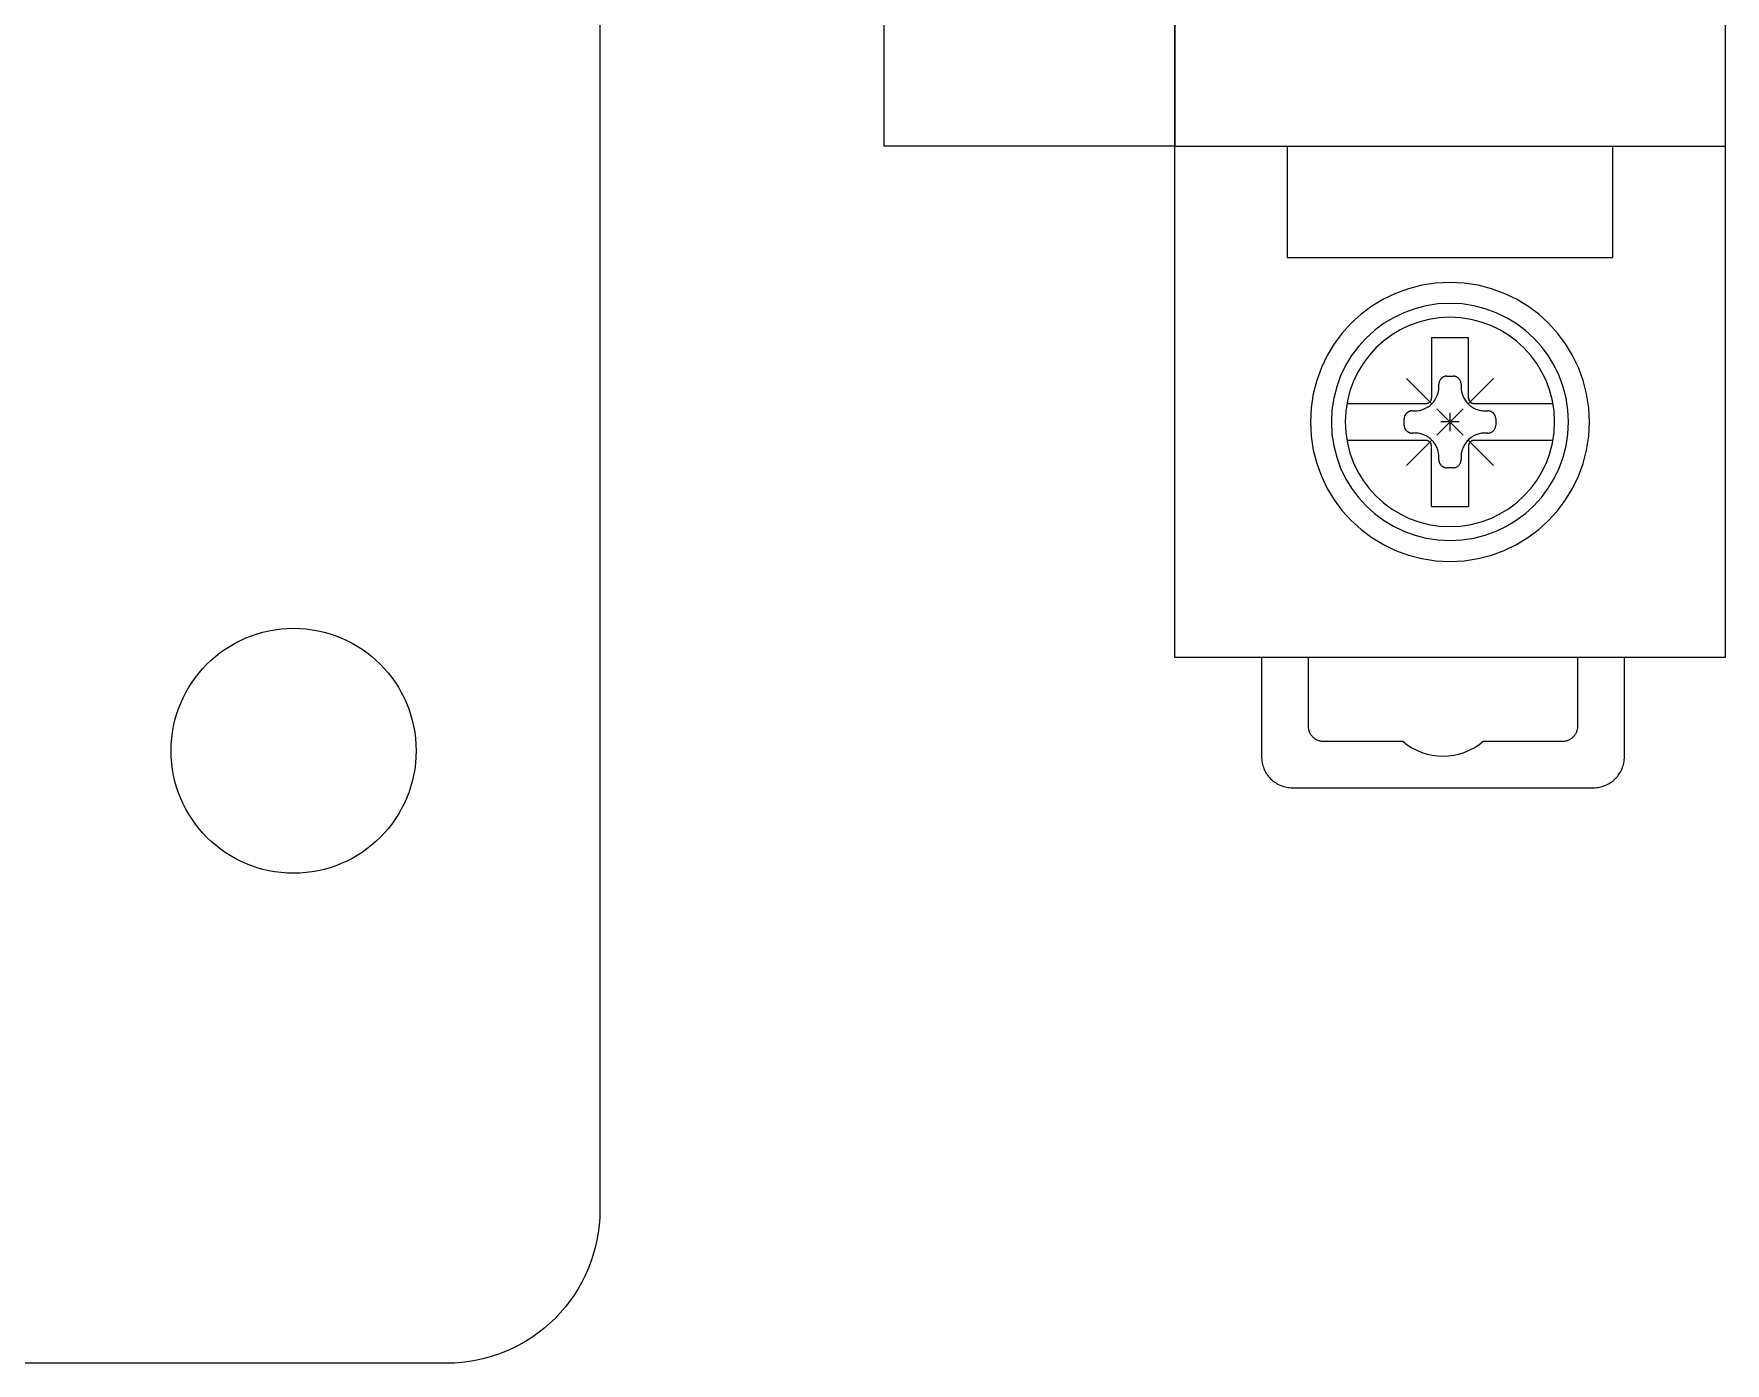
# Model space of a CAD drawing. Header units: millimetres. Extents: x 123558 to 149079, y -1073 to 14418.
# Drawn here: x 131450.1 to 131505.3, y 879.8 to 923.2 of the extents above; entities that cross this region are included whole.
import ezdxf

# ---------------------------------------------------------------- set-up
doc = ezdxf.new("R2010")
doc.units = ezdxf.units.MM
doc.header["$LTSCALE"] = 3
doc.layers.add('1', color=3, linetype='Continuous')
doc.layers.add('@.VISIBLE', color=7, linetype='Continuous')

# ---------------------------------------------------------------- blocks, each defined once
blk = doc.blocks.new('*U50')
for p, q in [((-26.958, 0), (-26.958, 79.4816)), ((-8.986, 79.4816), (-8.986, 0)), ((-26.958, 16.7063), (-8.986, 16.7063)), ((-23.2876, 16.7063), (-23.2876, 13.0613)), ((-12.6563, 13.0613), (-12.6563, 16.7063)), ((-23.2876, 13.0613), (-12.6563, 13.0613)), ((-18.8904, 12.1589), (-19.3271, 12.0467)), ((-18.438, 12.2279), (-18.8904, 12.1589)), ((-17.972, 12.2513), (-18.438, 12.2279)), ((-17.5063, 12.2279), (-17.972, 12.2513)), ((-17.972, 12.2513), (-17.972, 12.2513)), ((-17.0538, 12.1589), (-17.5063, 12.2279)), ((-16.6173, 12.0467), (-17.0538, 12.1589)), ((-20.144, 11.7016), (-20.5196, 11.4734)), ((-19.7456, 11.8934), (-20.144, 11.7016)), ((-19.3271, 12.0467), (-19.7456, 11.8934)), ((-16.1986, 11.8934), (-16.6173, 12.0467)), ((-15.8004, 11.7016), (-16.1986, 11.8934)), ((-15.4247, 11.4734), (-15.8004, 11.7016)), ((-20.8704, 11.2111), (-21.1938, 10.9169)), ((-20.5196, 11.4734), (-20.8704, 11.2111)), ((-19.8183, 11.1006), (-20.1375, 10.9065)), ((-19.4796, 11.2636), (-19.8183, 11.1006)), ((-19.1238, 11.3939), (-19.4796, 11.2636)), ((-18.7526, 11.4893), (-19.1238, 11.3939)), ((-18.3681, 11.5479), (-18.7526, 11.4893)), ((-18.3216, 11.0947), (-18.6609, 11.0428)), ((-17.972, 11.5678), (-18.3681, 11.5479)), ((-17.972, 11.1122), (-18.3216, 11.0947)), ((-17.5762, 11.5479), (-17.972, 11.5678)), ((-17.972, 11.5678), (-17.972, 11.5678)), ((-17.6227, 11.0947), (-17.972, 11.1122)), ((-17.972, 11.1122), (-17.972, 11.1122)), ((-17.2834, 11.0428), (-17.6227, 11.0947)), ((-17.1916, 11.4893), (-17.5762, 11.5479)), ((-16.8205, 11.3939), (-17.1916, 11.4893)), ((-16.4646, 11.2636), (-16.8205, 11.3939)), ((-16.1262, 11.1006), (-16.4646, 11.2636)), ((-15.8069, 10.9065), (-16.1262, 11.1006)), ((-15.074, 11.2111), (-15.4247, 11.4734)), ((-14.7503, 10.9169), (-15.074, 11.2111)), ((-21.488, 10.5934), (-21.7503, 10.2426)), ((-21.1938, 10.9169), (-21.488, 10.5934)), ((-20.4357, 10.6836), (-20.7106, 10.4336)), ((-20.1375, 10.9065), (-20.4357, 10.6836)), ((-19.8828, 10.5287), (-20.1459, 10.3321)), ((-19.6011, 10.6999), (-19.8828, 10.5287)), ((-19.3023, 10.8437), (-19.6011, 10.6999)), ((-18.9884, 10.9587), (-19.3023, 10.8437)), ((-18.6609, 11.0428), (-18.9884, 10.9587)), ((-16.956, 10.9587), (-17.2834, 11.0428)), ((-16.642, 10.8437), (-16.956, 10.9587)), ((-16.3434, 10.6999), (-16.642, 10.8437)), ((-16.0615, 10.5287), (-16.3434, 10.6999)), ((-15.7984, 10.3321), (-16.0615, 10.5287)), ((-15.5087, 10.6836), (-15.8069, 10.9065)), ((-15.2336, 10.4336), (-15.5087, 10.6836)), ((-14.4564, 10.5934), (-14.7503, 10.9169)), ((-14.194, 10.2426), (-14.4564, 10.5934)), ((-21.7503, 10.2426), (-21.9785, 9.867)), ((-20.9606, 10.1587), (-21.1835, 9.8605)), ((-20.7106, 10.4336), (-20.9606, 10.1587)), ((-20.3884, 10.1114), (-20.6091, 9.8689)), ((-20.1459, 10.3321), (-20.3884, 10.1114)), ((-18.5753, 10.4528), (-18.5753, 8.4809)), ((-18.5753, 10.4528), (-17.3687, 10.4528)), ((-17.3687, 8.4809), (-17.3687, 10.4528)), ((-15.5557, 10.1114), (-15.7984, 10.3321)), ((-15.3352, 9.8689), (-15.5557, 10.1114)), ((-14.9837, 10.1587), (-15.2336, 10.4336)), ((-14.7607, 9.8605), (-14.9837, 10.1587)), ((-13.9658, 9.867), (-14.194, 10.2426)), ((-22.1703, 9.4686), (-22.3236, 9.0501)), ((-21.9785, 9.867), (-22.1703, 9.4686)), ((-21.3776, 9.5413), (-21.5406, 9.2026)), ((-21.1835, 9.8605), (-21.3776, 9.5413)), ((-20.8057, 9.6058), (-20.9769, 9.3241)), ((-20.6091, 9.8689), (-20.8057, 9.6058)), ((-15.1385, 9.6058), (-15.3352, 9.8689)), ((-14.9674, 9.3241), (-15.1385, 9.6058)), ((-14.5668, 9.5413), (-14.7607, 9.8605)), ((-14.4036, 9.2026), (-14.5668, 9.5413)), ((-13.7738, 9.4686), (-13.9658, 9.867)), ((-13.6207, 9.0501), (-13.7738, 9.4686)), ((-22.3236, 9.0501), (-22.4358, 8.6134)), ((-21.6709, 8.8468), (-21.7663, 8.4756)), ((-21.5406, 9.2026), (-21.6709, 8.8468)), ((-21.1207, 9.0253), (-21.2357, 8.7114)), ((-20.9769, 9.3241), (-21.1207, 9.0253)), ((-19.3943, 9.1177), (-18.5754, 8.2986)), ((-18.3382, 8.7642), (-18.334, 8.8445)), ((-18.3337, 8.9423), (-18.334, 8.9292)), ((-18.334, 8.8445), (-18.334, 8.9292)), ((-18.3328, 8.9552), (-18.3337, 8.9423)), ((-18.3313, 8.9681), (-18.3328, 8.9552)), ((-18.329, 8.9807), (-18.3313, 8.9681)), ((-18.3263, 8.9933), (-18.329, 8.9807)), ((-18.3228, 9.0056), (-18.3263, 8.9933)), ((-18.3189, 9.0178), (-18.3228, 9.0056)), ((-18.3141, 9.0297), (-18.3189, 9.0178)), ((-18.309, 9.0415), (-18.3141, 9.0297)), ((-18.3033, 9.053), (-18.309, 9.0415)), ((-18.297, 9.0642), (-18.3033, 9.053)), ((-18.29, 9.0749), (-18.297, 9.0642)), ((-18.2827, 9.0855), (-18.29, 9.0749)), ((-18.2746, 9.0956), (-18.2827, 9.0855)), ((-18.2662, 9.1054), (-18.2746, 9.0956)), ((-18.2571, 9.1147), (-18.2662, 9.1054)), ((-18.2478, 9.1239), (-18.2571, 9.1147)), ((-18.2571, 9.1147), (-18.2571, 9.1147)), ((-18.2379, 9.1323), (-18.2478, 9.1239)), ((-18.2278, 9.1404), (-18.2379, 9.1323)), ((-18.2172, 9.1476), (-18.2278, 9.1404)), ((-18.2065, 9.1546), (-18.2172, 9.1476)), ((-18.1953, 9.1609), (-18.2065, 9.1546)), ((-18.1838, 9.1666), (-18.1953, 9.1609)), ((-18.172, 9.1717), (-18.1838, 9.1666)), ((-18.1601, 9.1765), (-18.172, 9.1717)), ((-18.1479, 9.1804), (-18.1601, 9.1765)), ((-18.1356, 9.1839), (-18.1479, 9.1804)), ((-18.123, 9.1866), (-18.1356, 9.1839)), ((-18.1104, 9.1889), (-18.123, 9.1866)), ((-18.0975, 9.1904), (-18.1104, 9.1889)), ((-18.0846, 9.1913), (-18.0975, 9.1904)), ((-18.0715, 9.1916), (-18.0846, 9.1913)), ((-18.0715, 9.1916), (-18.0715, 9.1916)), ((-18.0715, 9.1916), (-17.8724, 9.1916)), ((-17.8595, 9.1913), (-17.8724, 9.1916)), ((-17.8465, 9.1904), (-17.8595, 9.1913)), ((-17.8338, 9.1889), (-17.8465, 9.1904)), ((-17.821, 9.1866), (-17.8338, 9.1889)), ((-17.8086, 9.1839), (-17.821, 9.1866)), ((-17.7962, 9.1804), (-17.8086, 9.1839)), ((-17.7841, 9.1765), (-17.7962, 9.1804)), ((-17.772, 9.1717), (-17.7841, 9.1765)), ((-17.7604, 9.1666), (-17.772, 9.1717)), ((-17.7489, 9.1609), (-17.7604, 9.1666)), ((-17.7378, 9.1546), (-17.7489, 9.1609)), ((-17.7268, 9.1476), (-17.7378, 9.1546)), ((-17.7164, 9.1404), (-17.7268, 9.1476)), ((-17.7061, 9.1323), (-17.7164, 9.1404)), ((-17.6963, 9.1239), (-17.7061, 9.1323)), ((-17.6868, 9.1147), (-17.6963, 9.1239)), ((-17.6779, 9.1054), (-17.6868, 9.1147)), ((-17.6868, 9.1147), (-17.6868, 9.1147)), ((-17.6695, 9.0956), (-17.6779, 9.1054)), ((-17.6616, 9.0855), (-17.6695, 9.0956)), ((-17.6541, 9.0749), (-17.6616, 9.0855)), ((-17.6473, 9.0642), (-17.6541, 9.0749)), ((-17.641, 9.053), (-17.6473, 9.0642)), ((-17.6353, 9.0415), (-17.641, 9.053)), ((-17.63, 9.0297), (-17.6353, 9.0415)), ((-17.6255, 9.0178), (-17.63, 9.0297)), ((-17.6214, 9.0056), (-17.6255, 9.0178)), ((-17.6181, 8.9933), (-17.6214, 9.0056)), ((-17.6151, 8.9807), (-17.6181, 8.9933)), ((-17.613, 8.9681), (-17.6151, 8.9807)), ((-17.6113, 8.9552), (-17.613, 8.9681)), ((-17.6104, 8.9423), (-17.6113, 8.9552)), ((-17.6099, 8.9292), (-17.6104, 8.9423)), ((-17.6099, 8.9292), (-17.6099, 8.8445)), ((-17.6099, 8.9292), (-17.6099, 8.9292)), ((-17.6099, 8.8445), (-17.6099, 8.8445)), ((-17.6099, 8.8445), (-17.609, 8.8056)), ((-17.3685, 8.2986), (-16.5497, 9.1177)), ((-14.8234, 9.0253), (-14.9674, 9.3241)), ((-14.7087, 8.7114), (-14.8234, 9.0253)), ((-14.2734, 8.8468), (-14.4036, 9.2026)), ((-14.1779, 8.4756), (-14.2734, 8.8468)), ((-13.5083, 8.6134), (-13.6207, 9.0501)), ((-22.4358, 8.6134), (-22.5049, 8.161)), ((-21.7663, 8.4756), (-21.8249, 8.0911)), ((-21.3198, 8.3839), (-21.3717, 8.0446)), ((-21.3355, 8.2986), (-18.7576, 8.2986)), ((-21.2357, 8.7114), (-21.3198, 8.3839)), ((-18.7576, 8.2986), (-18.7391, 8.2997)), ((-18.7576, 8.2986), (-18.7576, 8.2986)), ((-18.7391, 8.2997), (-18.7211, 8.3024)), ((-18.7211, 8.3024), (-18.7037, 8.3069)), ((-18.7037, 8.3069), (-18.6868, 8.313)), ((-18.6868, 8.313), (-18.671, 8.3208)), ((-18.671, 8.3208), (-18.6559, 8.3299)), ((-18.6559, 8.3299), (-18.6419, 8.3404)), ((-18.6419, 8.3404), (-18.6288, 8.352)), ((-18.6288, 8.352), (-18.6172, 8.3651)), ((-18.6207, 8.2372), (-18.5646, 8.2879)), ((-18.6172, 8.3651), (-18.6067, 8.3791)), ((-18.6067, 8.3791), (-18.5976, 8.3942)), ((-18.5976, 8.3942), (-18.5898, 8.41)), ((-18.5898, 8.41), (-18.5837, 8.4269)), ((-18.5837, 8.4269), (-18.5791, 8.4443)), ((-18.5791, 8.4443), (-18.5764, 8.4624)), ((-18.5764, 8.4624), (-18.5753, 8.4809)), ((-18.5646, 8.2879), (-18.5139, 8.3439)), ((-18.5139, 8.3439), (-18.4686, 8.4044)), ((-18.4686, 8.4044), (-18.4292, 8.4694)), ((-18.4292, 8.4694), (-18.396, 8.5381)), ((-18.396, 8.5381), (-18.3696, 8.6106)), ((-18.3696, 8.6106), (-18.3501, 8.686)), ((-18.3501, 8.686), (-18.3382, 8.7642)), ((-17.609, 8.8056), (-17.6062, 8.7668)), ((-17.6062, 8.7668), (-17.6014, 8.7284)), ((-17.6014, 8.7284), (-17.5948, 8.6903)), ((-17.5948, 8.6903), (-17.5864, 8.6528)), ((-17.5864, 8.6528), (-17.5761, 8.6157)), ((-17.5761, 8.6157), (-17.5641, 8.5793)), ((-17.5641, 8.5793), (-17.5501, 8.5433)), ((-17.5501, 8.5433), (-17.5347, 8.5083)), ((-17.5347, 8.5083), (-17.5174, 8.4739)), ((-17.5174, 8.4739), (-17.4985, 8.4405)), ((-17.4985, 8.4405), (-17.4778, 8.4078)), ((-17.4778, 8.4078), (-17.4557, 8.3763)), ((-17.4557, 8.3763), (-17.4318, 8.3457)), ((-17.4318, 8.3457), (-17.4064, 8.3163)), ((-17.4064, 8.3163), (-17.3793, 8.2878)), ((-17.3793, 8.2878), (-17.3793, 8.2878)), ((-17.3793, 8.2878), (-17.3511, 8.261)), ((-17.3687, 8.4809), (-17.3687, 8.4809)), ((-17.3687, 8.4809), (-17.3686, 8.472)), ((-17.3686, 8.472), (-17.3679, 8.463)), ((-17.3679, 8.463), (-17.3669, 8.4542)), ((-17.3669, 8.4542), (-17.3652, 8.4453)), ((-17.3652, 8.4453), (-17.3634, 8.4367)), ((-17.3634, 8.4367), (-17.361, 8.428)), ((-17.361, 8.428), (-17.3582, 8.4196)), ((-17.3582, 8.4196), (-17.3549, 8.4112)), ((-17.3549, 8.4112), (-17.3515, 8.4033)), ((-17.3515, 8.4033), (-17.3474, 8.3953)), ((-17.3474, 8.3953), (-17.3431, 8.3876)), ((-17.3431, 8.3876), (-17.3382, 8.3799)), ((-17.3382, 8.3799), (-17.3331, 8.3726)), ((-17.3331, 8.3726), (-17.3275, 8.3655)), ((-17.3275, 8.3655), (-17.3217, 8.3587)), ((-17.3217, 8.3587), (-17.3153, 8.352)), ((-17.3153, 8.352), (-17.3153, 8.352)), ((-17.3153, 8.352), (-17.3089, 8.3459)), ((-17.3089, 8.3459), (-17.3021, 8.34)), ((-17.3021, 8.34), (-17.295, 8.3345)), ((-17.295, 8.3345), (-17.2876, 8.3293)), ((-17.2876, 8.3293), (-17.2802, 8.3246)), ((-17.2802, 8.3246), (-17.2724, 8.3202)), ((-17.2724, 8.3202), (-17.2644, 8.3162)), ((-17.2644, 8.3162), (-17.2562, 8.3125)), ((-17.2562, 8.3125), (-17.248, 8.3094)), ((-17.248, 8.3094), (-17.2396, 8.3066)), ((-17.2396, 8.3066), (-17.231, 8.3043)), ((-17.231, 8.3043), (-17.2222, 8.3022)), ((-17.2222, 8.3022), (-17.2135, 8.3007)), ((-17.2135, 8.3007), (-17.2045, 8.2995)), ((-17.2045, 8.2995), (-17.1955, 8.2989)), ((-17.1955, 8.2989), (-17.1864, 8.2986)), ((-17.1864, 8.2986), (-14.6085, 8.2986)), ((-14.6244, 8.3839), (-14.7087, 8.7114)), ((-14.5725, 8.0446), (-14.6244, 8.3839)), ((-14.1193, 8.0911), (-14.1779, 8.4756)), ((-13.4393, 8.161), (-13.5083, 8.6134)), ((-22.5049, 8.161), (-22.5283, 7.695)), ((-21.8249, 8.0911), (-21.8448, 7.695)), ((-21.3717, 8.0446), (-21.3892, 7.695)), ((-19.4682, 7.8079), (-19.4685, 7.7948)), ((-19.4685, 7.5953), (-19.4685, 7.7948)), ((-19.4673, 7.8208), (-19.4682, 7.8079)), ((-19.4658, 7.8337), (-19.4673, 7.8208)), ((-19.4635, 7.8463), (-19.4658, 7.8337)), ((-19.4608, 7.8589), (-19.4635, 7.8463)), ((-19.4573, 7.8712), (-19.4608, 7.8589)), ((-19.4534, 7.8834), (-19.4573, 7.8712)), ((-19.4486, 7.8953), (-19.4534, 7.8834)), ((-19.4435, 7.9071), (-19.4486, 7.8953)), ((-19.4378, 7.9186), (-19.4435, 7.9071)), ((-19.4315, 7.9298), (-19.4378, 7.9186)), ((-19.4245, 7.9405), (-19.4315, 7.9298)), ((-19.4172, 7.9511), (-19.4245, 7.9405)), ((-19.4091, 7.9612), (-19.4172, 7.9511)), ((-19.4007, 7.971), (-19.4091, 7.9612)), ((-19.3916, 7.9803), (-19.4007, 7.971)), ((-19.3823, 7.9894), (-19.3916, 7.9803)), ((-19.3916, 7.9803), (-19.3916, 7.9803)), ((-19.3725, 7.9978), (-19.3823, 7.9894)), ((-19.3624, 8.0059), (-19.3725, 7.9978)), ((-19.3518, 8.0132), (-19.3624, 8.0059)), ((-19.3411, 8.0202), (-19.3518, 8.0132)), ((-19.3299, 8.0265), (-19.3411, 8.0202)), ((-19.3184, 8.0322), (-19.3299, 8.0265)), ((-19.3066, 8.0373), (-19.3184, 8.0322)), ((-19.2947, 8.0421), (-19.3066, 8.0373)), ((-19.2825, 8.046), (-19.2947, 8.0421)), ((-19.2702, 8.0495), (-19.2825, 8.046)), ((-19.2576, 8.0522), (-19.2702, 8.0495)), ((-19.245, 8.0545), (-19.2576, 8.0522)), ((-19.2321, 8.056), (-19.245, 8.0545)), ((-19.2192, 8.0569), (-19.2321, 8.056)), ((-19.2061, 8.0572), (-19.2192, 8.0569)), ((-19.2061, 8.0572), (-19.1213, 8.0572)), ((-19.2061, 8.0572), (-19.2061, 8.0572)), ((-19.1213, 8.0572), (-19.041, 8.0614)), ((-19.1213, 8.0572), (-19.1213, 8.0572)), ((-19.041, 8.0614), (-18.9628, 8.0733)), ((-18.9628, 8.0733), (-18.8874, 8.0928)), ((-18.8874, 8.0928), (-18.8149, 8.1192)), ((-18.8149, 8.1192), (-18.7462, 8.1524)), ((-18.7462, 8.1524), (-18.6812, 8.1918)), ((-18.6812, 8.1918), (-18.6207, 8.2372)), ((-18.3986, 7.2682), (-17.5453, 8.1218)), ((-18.3986, 8.1218), (-17.5453, 7.2682)), ((-17.9719, 7.9968), (-17.972, 7.3933)), ((-17.3511, 8.261), (-17.3217, 8.2356)), ((-17.3217, 8.2356), (-17.2912, 8.2119)), ((-17.2912, 8.2119), (-17.2595, 8.1896)), ((-17.2595, 8.1896), (-17.227, 8.169)), ((-17.227, 8.169), (-17.1935, 8.1501)), ((-17.1935, 8.1501), (-17.1592, 8.1328)), ((-17.1592, 8.1328), (-17.124, 8.1172)), ((-17.124, 8.1172), (-17.0883, 8.1034)), ((-17.0883, 8.1034), (-17.0518, 8.0914)), ((-17.0518, 8.0914), (-17.0148, 8.0812)), ((-17.0148, 8.0812), (-16.977, 8.0725)), ((-16.977, 8.0725), (-16.9391, 8.0659)), ((-16.9391, 8.0659), (-16.9005, 8.0611)), ((-16.9005, 8.0611), (-16.8617, 8.0583)), ((-16.8617, 8.0583), (-16.8226, 8.0572)), ((-16.8226, 8.0572), (-16.7379, 8.0572)), ((-16.725, 8.0569), (-16.7379, 8.0572)), ((-16.712, 8.056), (-16.725, 8.0569)), ((-16.6993, 8.0545), (-16.712, 8.056)), ((-16.6865, 8.0522), (-16.6993, 8.0545)), ((-16.6741, 8.0495), (-16.6865, 8.0522)), ((-16.6617, 8.046), (-16.6741, 8.0495)), ((-16.6496, 8.0421), (-16.6617, 8.046)), ((-16.6375, 8.0373), (-16.6496, 8.0421)), ((-16.6259, 8.0322), (-16.6375, 8.0373)), ((-16.6144, 8.0265), (-16.6259, 8.0322)), ((-16.6033, 8.0202), (-16.6144, 8.0265)), ((-16.5923, 8.0132), (-16.6033, 8.0202)), ((-16.5819, 8.0059), (-16.5923, 8.0132)), ((-16.5716, 7.9978), (-16.5819, 8.0059)), ((-16.5618, 7.9894), (-16.5716, 7.9978)), ((-16.5523, 7.9803), (-16.5618, 7.9894)), ((-16.5434, 7.971), (-16.5523, 7.9803)), ((-16.5523, 7.9803), (-16.5523, 7.9803)), ((-16.535, 7.9612), (-16.5434, 7.971)), ((-16.5271, 7.9511), (-16.535, 7.9612)), ((-16.5196, 7.9405), (-16.5271, 7.9511)), ((-16.5128, 7.9298), (-16.5196, 7.9405)), ((-16.5065, 7.9186), (-16.5128, 7.9298)), ((-16.5008, 7.9071), (-16.5065, 7.9186)), ((-16.4954, 7.8953), (-16.5008, 7.9071)), ((-16.4909, 7.8834), (-16.4954, 7.8953)), ((-16.4869, 7.8712), (-16.4909, 7.8834)), ((-16.4836, 7.8589), (-16.4869, 7.8712)), ((-16.4806, 7.8463), (-16.4836, 7.8589)), ((-16.4785, 7.8337), (-16.4806, 7.8463)), ((-16.4768, 7.8208), (-16.4785, 7.8337)), ((-16.4759, 7.8079), (-16.4768, 7.8208)), ((-16.4754, 7.7948), (-16.4759, 7.8079)), ((-16.4754, 7.7948), (-16.4754, 7.7948)), ((-16.4754, 7.7948), (-16.4754, 7.5953)), ((-14.5548, 7.695), (-14.5725, 8.0446)), ((-14.0992, 7.695), (-14.1193, 8.0911)), ((-13.4157, 7.695), (-13.4393, 8.161)), ((-22.5283, 7.695), (-22.5283, 7.695)), ((-22.5283, 7.695), (-22.5049, 7.2293)), ((-22.5049, 7.2293), (-22.4359, 6.7769)), ((-21.8448, 7.695), (-21.8448, 7.695)), ((-21.8448, 7.695), (-21.8249, 7.2992)), ((-21.8249, 7.2992), (-21.7663, 6.9146)), ((-21.3892, 7.695), (-21.3892, 7.695)), ((-21.3892, 7.695), (-21.3717, 7.3457)), ((-21.3717, 7.3457), (-21.3198, 7.0064)), ((-19.4685, 7.5953), (-19.4685, 7.5953)), ((-19.4685, 7.5953), (-19.4682, 7.5824)), ((-19.4682, 7.5824), (-19.4673, 7.5694)), ((-19.4673, 7.5694), (-19.4658, 7.5567)), ((-19.4658, 7.5567), (-19.4635, 7.5439)), ((-19.4635, 7.5439), (-19.4608, 7.5315)), ((-19.4608, 7.5315), (-19.4573, 7.5191)), ((-19.4573, 7.5191), (-19.4534, 7.507)), ((-19.4534, 7.507), (-19.4486, 7.4949)), ((-19.4486, 7.4949), (-19.4435, 7.4833)), ((-19.4435, 7.4833), (-19.4378, 7.4718)), ((-19.4378, 7.4718), (-19.4315, 7.4607)), ((-19.4315, 7.4607), (-19.4245, 7.4497)), ((-19.4245, 7.4497), (-19.4172, 7.4393)), ((-19.4172, 7.4393), (-19.4091, 7.429)), ((-19.4091, 7.429), (-19.4007, 7.4192)), ((-19.4007, 7.4192), (-19.3916, 7.4097)), ((-19.3916, 7.4097), (-19.3916, 7.4097)), ((-19.3916, 7.4097), (-19.3823, 7.4008)), ((-19.3823, 7.4008), (-19.3725, 7.3924)), ((-19.3725, 7.3924), (-19.3624, 7.3845)), ((-19.3624, 7.3845), (-19.3518, 7.377)), ((-19.3518, 7.377), (-19.3411, 7.3702)), ((-19.3411, 7.3702), (-19.3299, 7.3639)), ((-19.3299, 7.3639), (-19.3184, 7.3582)), ((-19.3184, 7.3582), (-19.3066, 7.3529)), ((-19.3066, 7.3529), (-19.2947, 7.3484)), ((-19.2947, 7.3484), (-19.2825, 7.3444)), ((-19.2825, 7.3444), (-19.2702, 7.3411)), ((-19.2702, 7.3411), (-19.2576, 7.3381)), ((-19.2576, 7.3381), (-19.245, 7.336)), ((-19.245, 7.336), (-19.2321, 7.3343)), ((-19.2321, 7.3343), (-19.2192, 7.3334)), ((-19.2192, 7.3334), (-19.2061, 7.3329)), ((-19.1213, 7.3329), (-19.2061, 7.3329)), ((-19.0824, 7.332), (-19.1213, 7.3329)), ((-19.0436, 7.3292), (-19.0824, 7.332)), ((-19.0052, 7.3244), (-19.0436, 7.3292)), ((-18.9671, 7.3177), (-19.0052, 7.3244)), ((-18.9296, 7.3093), (-18.9671, 7.3177)), ((-18.8925, 7.299), (-18.9296, 7.3093)), ((-18.8561, 7.287), (-18.8925, 7.299)), ((-18.8201, 7.273), (-18.8561, 7.287)), ((-18.7851, 7.2576), (-18.8201, 7.273)), ((-18.7507, 7.2403), (-18.7851, 7.2576)), ((-18.7173, 7.2214), (-18.7507, 7.2403)), ((-18.6846, 7.2007), (-18.7173, 7.2214)), ((-18.653, 7.1786), (-18.6846, 7.2007)), ((-17.6702, 7.695), (-18.2737, 7.6951)), ((-17.2595, 7.2007), (-17.2912, 7.1786)), ((-17.227, 7.2214), (-17.2595, 7.2007)), ((-17.1935, 7.2403), (-17.227, 7.2214)), ((-17.1592, 7.2576), (-17.1935, 7.2403)), ((-17.124, 7.273), (-17.1592, 7.2576)), ((-17.0883, 7.287), (-17.124, 7.273)), ((-17.0518, 7.299), (-17.0883, 7.287)), ((-17.0148, 7.3093), (-17.0518, 7.299)), ((-16.977, 7.3177), (-17.0148, 7.3093)), ((-16.9391, 7.3244), (-16.977, 7.3177)), ((-16.9005, 7.3292), (-16.9391, 7.3244)), ((-16.8617, 7.332), (-16.9005, 7.3292)), ((-16.8226, 7.3329), (-16.8617, 7.332)), ((-16.7379, 7.3329), (-16.8226, 7.3329)), ((-16.8226, 7.3329), (-16.8226, 7.3329)), ((-16.7379, 7.3329), (-16.7112, 7.3344)), ((-16.7379, 7.3329), (-16.7379, 7.3329)), ((-16.7112, 7.3344), (-16.6851, 7.3383)), ((-16.6851, 7.3383), (-16.66, 7.3449)), ((-16.66, 7.3449), (-16.6358, 7.3536)), ((-16.6358, 7.3536), (-16.613, 7.3648)), ((-16.613, 7.3648), (-16.5913, 7.3779)), ((-16.5913, 7.3779), (-16.5711, 7.393)), ((-16.5711, 7.393), (-16.5523, 7.4098)), ((-16.5523, 7.4098), (-16.5355, 7.4285)), ((-16.5355, 7.4285), (-16.5204, 7.4487)), ((-16.5204, 7.4487), (-16.5073, 7.4704)), ((-16.5073, 7.4704), (-16.4961, 7.4932)), ((-16.4961, 7.4932), (-16.4874, 7.5174)), ((-16.4874, 7.5174), (-16.4808, 7.5425)), ((-16.4808, 7.5425), (-16.4769, 7.5686)), ((-16.4769, 7.5686), (-16.4754, 7.5953)), ((-14.6244, 7.0064), (-14.5725, 7.3457)), ((-14.5725, 7.3457), (-14.5548, 7.695)), ((-14.5548, 7.695), (-14.5548, 7.695)), ((-14.1779, 6.9146), (-14.1193, 7.2992)), ((-14.1193, 7.2992), (-14.0992, 7.695)), ((-14.0992, 7.695), (-14.0992, 7.695)), ((-13.5083, 6.7768), (-13.4393, 7.2293)), ((-13.4393, 7.2293), (-13.4157, 7.695)), ((-13.4157, 7.695), (-13.4157, 7.695)), ((-22.4359, 6.7769), (-22.3237, 6.3404)), ((-21.7663, 6.9146), (-21.6709, 6.5435)), ((-18.7576, 7.0914), (-21.3355, 7.0914)), ((-21.3198, 7.0064), (-21.2357, 6.679)), ((-21.2357, 6.679), (-21.1207, 6.365)), ((-19.3943, 6.2724), (-18.5754, 7.0914)), ((-18.7488, 7.0913), (-18.7576, 7.0914)), ((-18.7398, 7.0906), (-18.7488, 7.0913)), ((-18.731, 7.0896), (-18.7398, 7.0906)), ((-18.722, 7.0879), (-18.731, 7.0896)), ((-18.7134, 7.0861), (-18.722, 7.0879)), ((-18.7047, 7.0837), (-18.7134, 7.0861)), ((-18.6963, 7.0809), (-18.7047, 7.0837)), ((-18.6879, 7.0776), (-18.6963, 7.0809)), ((-18.68, 7.0742), (-18.6879, 7.0776)), ((-18.672, 7.0701), (-18.68, 7.0742)), ((-18.6643, 7.0658), (-18.672, 7.0701)), ((-18.6566, 7.0609), (-18.6643, 7.0658)), ((-18.6493, 7.0558), (-18.6566, 7.0609)), ((-18.6224, 7.1547), (-18.653, 7.1786)), ((-18.6422, 7.0502), (-18.6493, 7.0558)), ((-18.6354, 7.0444), (-18.6422, 7.0502)), ((-18.6287, 7.038), (-18.6354, 7.0444)), ((-18.6226, 7.0316), (-18.6287, 7.038)), ((-18.6287, 7.038), (-18.6287, 7.038)), ((-18.6167, 7.0248), (-18.6226, 7.0316)), ((-18.593, 7.1294), (-18.6224, 7.1547)), ((-18.6112, 7.0178), (-18.6167, 7.0248)), ((-18.606, 7.0104), (-18.6112, 7.0178)), ((-18.6013, 7.003), (-18.606, 7.0104)), ((-18.5969, 6.9952), (-18.6013, 7.003)), ((-18.5929, 6.9872), (-18.5969, 6.9952)), ((-18.5646, 7.1023), (-18.593, 7.1294)), ((-18.5892, 6.979), (-18.5929, 6.9872)), ((-18.5861, 6.9708), (-18.5892, 6.979)), ((-18.5833, 6.9624), (-18.5861, 6.9708)), ((-18.581, 6.9538), (-18.5833, 6.9624)), ((-18.5789, 6.945), (-18.581, 6.9538)), ((-18.5774, 6.9363), (-18.5789, 6.945)), ((-18.5762, 6.9273), (-18.5774, 6.9363)), ((-18.5756, 6.9183), (-18.5762, 6.9273)), ((-18.5753, 6.9092), (-18.5756, 6.9183)), ((-18.5753, 6.9092), (-18.5753, 6.9092)), ((-18.5753, 4.9372), (-18.5753, 6.9092)), ((-18.5378, 7.0741), (-18.5646, 7.1023)), ((-18.5646, 7.1023), (-18.5646, 7.1023)), ((-18.5124, 7.0446), (-18.5378, 7.0741)), ((-18.4887, 7.0141), (-18.5124, 7.0446)), ((-18.4664, 6.9824), (-18.4887, 7.0141)), ((-18.4458, 6.9499), (-18.4664, 6.9824)), ((-18.4269, 6.9164), (-18.4458, 6.9499)), ((-18.4096, 6.8821), (-18.4269, 6.9164)), ((-18.394, 6.8469), (-18.4096, 6.8821)), ((-18.3802, 6.8112), (-18.394, 6.8469)), ((-18.3682, 6.7747), (-18.3802, 6.8112)), ((-18.358, 6.7377), (-18.3682, 6.7747)), ((-18.3493, 6.7), (-18.358, 6.7377)), ((-18.3427, 6.6621), (-18.3493, 6.7)), ((-18.3379, 6.6235), (-18.3427, 6.6621)), ((-17.6014, 6.6621), (-17.6062, 6.6235)), ((-17.5948, 6.7), (-17.6014, 6.6621)), ((-17.5864, 6.7377), (-17.5948, 6.7)), ((-17.5761, 6.7747), (-17.5864, 6.7377)), ((-17.5641, 6.8112), (-17.5761, 6.7747)), ((-17.5501, 6.8469), (-17.5641, 6.8112)), ((-17.5347, 6.8821), (-17.5501, 6.8469)), ((-17.5174, 6.9164), (-17.5347, 6.8821)), ((-17.4985, 6.9499), (-17.5174, 6.9164)), ((-17.4778, 6.9824), (-17.4985, 6.9499)), ((-17.4557, 7.0141), (-17.4778, 6.9824)), ((-17.4318, 7.0446), (-17.4557, 7.0141)), ((-17.4064, 7.0741), (-17.4318, 7.0446)), ((-17.3793, 7.1023), (-17.4064, 7.0741)), ((-17.3511, 7.1294), (-17.3793, 7.1023)), ((-17.3793, 7.1023), (-17.3793, 7.1023)), ((-17.3686, 6.9183), (-17.3687, 6.9092)), ((-17.3687, 6.9092), (-17.3687, 4.9372)), ((-17.3679, 6.9273), (-17.3686, 6.9183)), ((-17.3685, 7.0914), (-16.5497, 6.2724)), ((-17.3669, 6.9363), (-17.3679, 6.9273)), ((-17.3652, 6.945), (-17.3669, 6.9363)), ((-17.3634, 6.9538), (-17.3652, 6.945)), ((-17.361, 6.9624), (-17.3634, 6.9538)), ((-17.3582, 6.9708), (-17.361, 6.9624)), ((-17.3549, 6.979), (-17.3582, 6.9708)), ((-17.3515, 6.9872), (-17.3549, 6.979)), ((-17.3474, 6.9952), (-17.3515, 6.9872)), ((-17.3217, 7.1547), (-17.3511, 7.1294)), ((-17.3431, 7.003), (-17.3474, 6.9952)), ((-17.3382, 7.0104), (-17.3431, 7.003)), ((-17.3331, 7.0178), (-17.3382, 7.0104)), ((-17.3275, 7.0248), (-17.3331, 7.0178)), ((-17.3217, 7.0316), (-17.3275, 7.0248)), ((-17.2912, 7.1786), (-17.3217, 7.1547)), ((-17.3153, 7.038), (-17.3217, 7.0316)), ((-17.3089, 7.0444), (-17.3153, 7.038)), ((-17.3153, 7.038), (-17.3153, 7.038)), ((-17.3021, 7.0502), (-17.3089, 7.0444)), ((-17.295, 7.0558), (-17.3021, 7.0502)), ((-17.2876, 7.0609), (-17.295, 7.0558)), ((-17.2802, 7.0658), (-17.2876, 7.0609)), ((-17.2724, 7.0701), (-17.2802, 7.0658)), ((-17.2644, 7.0742), (-17.2724, 7.0701)), ((-17.2562, 7.0776), (-17.2644, 7.0742)), ((-17.248, 7.0809), (-17.2562, 7.0776)), ((-17.2396, 7.0837), (-17.248, 7.0809)), ((-17.231, 7.0861), (-17.2396, 7.0837)), ((-17.2222, 7.0879), (-17.231, 7.0861)), ((-17.2135, 7.0896), (-17.2222, 7.0879)), ((-17.2045, 7.0906), (-17.2135, 7.0896)), ((-17.1955, 7.0913), (-17.2045, 7.0906)), ((-17.1864, 7.0914), (-17.1955, 7.0913)), ((-17.1864, 7.0914), (-17.1864, 7.0914)), ((-14.6085, 7.0914), (-17.1864, 7.0914)), ((-14.8234, 6.365), (-14.7087, 6.679)), ((-14.7087, 6.679), (-14.6244, 7.0064)), ((-14.2734, 6.5435), (-14.1779, 6.9146)), ((-13.6207, 6.3403), (-13.5083, 6.7768)), ((-22.3237, 6.3404), (-22.1704, 5.9217)), ((-21.6709, 6.5435), (-21.5406, 6.1876)), ((-21.5406, 6.1876), (-21.3776, 5.8492)), ((-21.1207, 6.365), (-20.9769, 6.0664)), ((-18.3351, 6.5847), (-18.3379, 6.6235)), ((-18.334, 6.5455), (-18.3351, 6.5847)), ((-18.334, 6.4609), (-18.334, 6.5455)), ((-18.334, 6.5455), (-18.334, 6.5455)), ((-18.334, 6.4609), (-18.334, 6.4609)), ((-18.334, 6.4609), (-18.3337, 6.448)), ((-18.3337, 6.448), (-18.3328, 6.4351)), ((-18.3328, 6.4351), (-18.3313, 6.4224)), ((-18.3313, 6.4224), (-18.329, 6.4096)), ((-18.329, 6.4096), (-18.3263, 6.3972)), ((-18.3263, 6.3972), (-18.3228, 6.3848)), ((-18.3228, 6.3848), (-18.3189, 6.3727)), ((-18.3189, 6.3727), (-18.3141, 6.3606)), ((-18.3141, 6.3606), (-18.309, 6.349)), ((-18.309, 6.349), (-18.3033, 6.3375)), ((-18.3033, 6.3375), (-18.297, 6.3264)), ((-18.297, 6.3264), (-18.29, 6.3154)), ((-18.29, 6.3154), (-18.2827, 6.305)), ((-18.2827, 6.305), (-18.2746, 6.2947)), ((-18.2746, 6.2947), (-18.2662, 6.2849)), ((-18.2662, 6.2849), (-18.2571, 6.2754)), ((-18.2571, 6.2754), (-18.2571, 6.2754)), ((-18.2571, 6.2754), (-18.2478, 6.2665)), ((-18.2478, 6.2665), (-18.2379, 6.2581)), ((-18.2379, 6.2581), (-18.2278, 6.2502)), ((-18.2278, 6.2502), (-18.2172, 6.2427)), ((-18.2172, 6.2427), (-18.2065, 6.2359)), ((-18.2065, 6.2359), (-18.1953, 6.2296)), ((-18.1953, 6.2296), (-18.1838, 6.2239)), ((-18.1838, 6.2239), (-18.172, 6.2186)), ((-18.172, 6.2186), (-18.1601, 6.2141)), ((-18.1601, 6.2141), (-18.1479, 6.21)), ((-18.1479, 6.21), (-18.1356, 6.2067)), ((-18.1356, 6.2067), (-18.123, 6.2037)), ((-18.123, 6.2037), (-18.1104, 6.2016)), ((-18.1104, 6.2016), (-18.0975, 6.1999)), ((-18.0975, 6.1999), (-18.0846, 6.199)), ((-18.0846, 6.199), (-18.0715, 6.1985)), ((-17.8724, 6.1985), (-18.0715, 6.1985)), ((-17.8724, 6.1985), (-17.8457, 6.2)), ((-17.8724, 6.1985), (-17.8724, 6.1985)), ((-17.8457, 6.2), (-17.8197, 6.2039)), ((-17.8197, 6.2039), (-17.7946, 6.2105)), ((-17.7946, 6.2105), (-17.7704, 6.2192)), ((-17.7704, 6.2192), (-17.7476, 6.2304)), ((-17.7476, 6.2304), (-17.7259, 6.2435)), ((-17.7259, 6.2435), (-17.7057, 6.2586)), ((-17.7057, 6.2586), (-17.6869, 6.2754)), ((-17.6869, 6.2754), (-17.6701, 6.2942)), ((-17.6701, 6.2942), (-17.6549, 6.3144)), ((-17.6549, 6.3144), (-17.6418, 6.3361)), ((-17.6418, 6.3361), (-17.6306, 6.3589)), ((-17.6306, 6.3589), (-17.6219, 6.3831)), ((-17.6219, 6.3831), (-17.6153, 6.4082)), ((-17.6153, 6.4082), (-17.6114, 6.4342)), ((-17.6114, 6.4342), (-17.6099, 6.4609)), ((-17.609, 6.5847), (-17.6099, 6.5455)), ((-17.6099, 6.5455), (-17.6099, 6.4609)), ((-17.6062, 6.6235), (-17.609, 6.5847)), ((-14.9674, 6.0664), (-14.8234, 6.365)), ((-14.5668, 5.8492), (-14.4036, 6.1876)), ((-14.4036, 6.1876), (-14.2734, 6.5435)), ((-13.7738, 5.9216), (-13.6207, 6.3403)), ((-22.1704, 5.9217), (-21.9786, 5.5235)), ((-21.9786, 5.5235), (-21.7504, 5.1478)), ((-21.3776, 5.8492), (-21.1835, 5.5299)), ((-21.1835, 5.5299), (-20.9606, 5.2317)), ((-20.9769, 6.0664), (-20.8057, 5.7845)), ((-20.8057, 5.7845), (-20.6091, 5.5214)), ((-15.3352, 5.5214), (-15.1385, 5.7845)), ((-15.1385, 5.7845), (-14.9674, 6.0664)), ((-14.9837, 5.2317), (-14.7607, 5.5299)), ((-14.7607, 5.5299), (-14.5668, 5.8492)), ((-14.194, 5.1477), (-13.9658, 5.5234)), ((-13.9658, 5.5234), (-13.7738, 5.9216)), ((-21.7504, 5.1478), (-21.4881, 4.7971)), ((-20.9606, 5.2317), (-20.7106, 4.9566)), ((-20.6091, 5.5214), (-20.3884, 5.2787)), ((-20.3884, 5.2787), (-20.1459, 5.0582)), ((-20.1459, 5.0582), (-19.8828, 4.8615)), ((-16.0615, 4.8615), (-15.7984, 5.0582)), ((-15.7984, 5.0582), (-15.5557, 5.2787)), ((-15.5557, 5.2787), (-15.3352, 5.5214)), ((-15.2336, 4.9566), (-14.9837, 5.2317)), ((-14.4564, 4.797), (-14.194, 5.1477)), ((-21.4881, 4.7971), (-21.1939, 4.4734)), ((-21.1939, 4.4734), (-20.8704, 4.1795)), ((-20.7106, 4.9566), (-20.4357, 4.7067)), ((-20.4357, 4.7067), (-20.1375, 4.4837)), ((-20.1375, 4.4837), (-19.8183, 4.2898)), ((-19.8828, 4.8615), (-19.6011, 4.6904)), ((-19.6011, 4.6904), (-19.3023, 4.5464)), ((-19.3023, 4.5464), (-18.9884, 4.4317)), ((-18.9884, 4.4317), (-18.6609, 4.3474)), ((-18.5753, 4.9372), (-17.3687, 4.9372)), ((-17.2834, 4.3474), (-16.956, 4.4317)), ((-16.956, 4.4317), (-16.642, 4.5464)), ((-16.642, 4.5464), (-16.3434, 4.6904)), ((-16.3434, 4.6904), (-16.0615, 4.8615)), ((-16.1262, 4.2898), (-15.8069, 4.4837)), ((-15.8069, 4.4837), (-15.5087, 4.7067)), ((-15.5087, 4.7067), (-15.2336, 4.9566)), ((-15.074, 4.1794), (-14.7503, 4.4733)), ((-14.7503, 4.4733), (-14.4564, 4.797)), ((-20.8704, 4.1795), (-20.5196, 3.9171)), ((-20.5196, 3.9171), (-20.144, 3.6889)), ((-19.8183, 4.2898), (-19.4796, 4.1266)), ((-19.4796, 4.1266), (-19.1238, 3.9964)), ((-19.1238, 3.9964), (-18.7526, 3.9009)), ((-18.7526, 3.9009), (-18.3681, 3.8423)), ((-18.6609, 4.3474), (-18.3216, 4.2955)), ((-18.3216, 4.2955), (-17.972, 4.2778)), ((-17.972, 4.2778), (-17.6227, 4.2955)), ((-17.972, 4.2778), (-17.972, 4.2778)), ((-17.6227, 4.2955), (-17.2834, 4.3474)), ((-17.5762, 3.8423), (-17.1916, 3.9009)), ((-17.1916, 3.9009), (-16.8205, 3.9964)), ((-16.8205, 3.9964), (-16.4646, 4.1266)), ((-16.4646, 4.1266), (-16.1262, 4.2898)), ((-15.8004, 3.6888), (-15.4247, 3.917)), ((-15.4247, 3.917), (-15.074, 4.1794)), ((-20.144, 3.6889), (-19.7456, 3.4969)), ((-19.7456, 3.4969), (-19.3271, 3.3438)), ((-19.3271, 3.3438), (-18.8904, 3.2314)), ((-18.3681, 3.8423), (-17.972, 3.8222)), ((-17.972, 3.8222), (-17.5762, 3.8423)), ((-17.972, 3.8222), (-17.972, 3.8222)), ((-17.0539, 3.2313), (-16.6173, 3.3437)), ((-16.6173, 3.3437), (-16.1986, 3.4968)), ((-16.1986, 3.4968), (-15.8004, 3.6888)), ((-18.8904, 3.2314), (-18.438, 3.1624)), ((-18.438, 3.1624), (-17.972, 3.1387)), ((-17.972, 3.1387), (-17.5063, 3.1623)), ((-17.972, 3.1387), (-17.972, 3.1387)), ((-17.5063, 3.1623), (-17.0539, 3.2313)), ((-8.986, 0), (-26.958, 0)), ((-24.1229, 0), (-24.1229, -3.2401)), ((-22.6042, 0), (-22.6042, -2.2276)), ((-13.7954, -2.2276), (-13.7954, 0)), ((-12.2767, -3.2401), (-12.2767, 0)), ((-22.6042, -2.2276), (-22.6042, -2.2276)), ((-22.6042, -2.2276), (-22.6036, -2.2525)), ((-22.6036, -2.2525), (-22.6018, -2.2775)), ((-22.6018, -2.2775), (-22.5988, -2.3022)), ((-22.5988, -2.3022), (-22.5945, -2.3267)), ((-22.5945, -2.3267), (-22.5891, -2.3508)), ((-22.5891, -2.3508), (-22.5825, -2.3746)), ((-22.5825, -2.3746), (-22.5747, -2.3981)), ((-22.5747, -2.3981), (-22.5657, -2.4212)), ((-22.5657, -2.4212), (-22.5558, -2.4437)), ((-22.5558, -2.4437), (-22.5447, -2.4658)), ((-22.5447, -2.4658), (-22.5327, -2.4873)), ((-22.5327, -2.4873), (-22.5193, -2.5083)), ((-22.5193, -2.5083), (-22.5051, -2.5284)), ((-22.5051, -2.5284), (-22.4897, -2.5482)), ((-22.4897, -2.5482), (-22.4734, -2.5671)), ((-22.4734, -2.5671), (-22.4559, -2.5855)), ((-22.4559, -2.5855), (-22.4559, -2.5855)), ((-22.4559, -2.5855), (-22.4378, -2.6027)), ((-22.4378, -2.6027), (-22.4189, -2.619)), ((-22.4189, -2.619), (-22.3993, -2.6342)), ((-22.3993, -2.6342), (-22.3789, -2.6486)), ((-22.3789, -2.6486), (-22.3581, -2.6618)), ((-22.3581, -2.6618), (-22.3365, -2.674)), ((-22.3365, -2.674), (-22.3145, -2.6851)), ((-22.3145, -2.6851), (-22.2918, -2.6952)), ((-22.2918, -2.6952), (-22.2689, -2.704)), ((-22.2689, -2.704), (-22.2454, -2.7118)), ((-22.2454, -2.7118), (-22.2216, -2.7184)), ((-22.2216, -2.7184), (-22.1973, -2.7239)), ((-22.1973, -2.7239), (-22.1729, -2.7281)), ((-22.1729, -2.7281), (-22.1481, -2.7312)), ((-22.1481, -2.7312), (-22.1231, -2.733)), ((-22.1231, -2.733), (-22.0979, -2.7338)), ((-22.0979, -2.7338), (-19.5137, -2.7338)), ((-19.5137, -2.7338), (-19.5137, -2.7338)), ((-19.5137, -2.7338), (-19.3679, -2.8471)), ((-17.032, -2.8471), (-16.8859, -2.7338)), ((-16.8859, -2.7338), (-14.3017, -2.7338)), ((-14.3017, -2.7338), (-14.2768, -2.733)), ((-14.3017, -2.7338), (-14.3017, -2.7338)), ((-14.2768, -2.733), (-14.2518, -2.7312)), ((-14.2518, -2.7312), (-14.2271, -2.7281)), ((-14.2271, -2.7281), (-14.2026, -2.7239)), ((-14.2026, -2.7239), (-14.1785, -2.7184)), ((-14.1785, -2.7184), (-14.1546, -2.7118)), ((-14.1546, -2.7118), (-14.1311, -2.704)), ((-14.1311, -2.704), (-14.108, -2.6952)), ((-14.108, -2.6952), (-14.0855, -2.6851)), ((-14.0855, -2.6851), (-14.0634, -2.674)), ((-14.0634, -2.674), (-14.0419, -2.6618)), ((-14.0419, -2.6618), (-14.0209, -2.6486)), ((-14.0209, -2.6486), (-14.0008, -2.6342)), ((-14.0008, -2.6342), (-13.981, -2.619)), ((-13.981, -2.619), (-13.9621, -2.6027)), ((-13.9621, -2.6027), (-13.9437, -2.5855)), ((-13.9437, -2.5855), (-13.9265, -2.5671)), ((-13.9437, -2.5855), (-13.9437, -2.5855)), ((-13.9265, -2.5671), (-13.9102, -2.5482)), ((-13.9102, -2.5482), (-13.895, -2.5284)), ((-13.895, -2.5284), (-13.8806, -2.5083)), ((-13.8806, -2.5083), (-13.8674, -2.4873)), ((-13.8674, -2.4873), (-13.8552, -2.4658)), ((-13.8552, -2.4658), (-13.8441, -2.4437)), ((-13.8441, -2.4437), (-13.834, -2.4212)), ((-13.834, -2.4212), (-13.8252, -2.3981)), ((-13.8252, -2.3981), (-13.8174, -2.3746)), ((-13.8174, -2.3746), (-13.8108, -2.3508)), ((-13.8108, -2.3508), (-13.8053, -2.3267)), ((-13.8053, -2.3267), (-13.8011, -2.3022)), ((-13.8011, -2.3022), (-13.798, -2.2775)), ((-13.798, -2.2775), (-13.7962, -2.2525)), ((-13.7962, -2.2525), (-13.7954, -2.2276)), ((-24.1229, -3.2401), (-24.1229, -3.2401)), ((-24.1229, -3.2401), (-24.1217, -3.2902)), ((-24.1217, -3.2902), (-24.1181, -3.3401)), ((-19.3679, -2.8471), (-19.2147, -2.9455)), ((-19.2147, -2.9455), (-19.0552, -3.0286)), ((-19.0552, -3.0286), (-18.8903, -3.0968)), ((-18.8903, -3.0968), (-18.7215, -3.1496)), ((-18.7215, -3.1496), (-18.5494, -3.1876)), ((-18.5494, -3.1876), (-18.3752, -3.2102)), ((-18.3752, -3.2102), (-18.1999, -3.2179)), ((-18.1999, -3.2179), (-18.0248, -3.2102)), ((-18.0248, -3.2102), (-17.8506, -3.1876)), ((-17.8506, -3.1876), (-17.6786, -3.1496)), ((-17.6786, -3.1496), (-17.5096, -3.0968)), ((-17.5096, -3.0968), (-17.3448, -3.0286)), ((-17.3448, -3.0286), (-17.1852, -2.9455)), ((-17.1852, -2.9455), (-17.032, -2.8471)), ((-12.2817, -3.3401), (-12.2781, -3.2902)), ((-12.2781, -3.2902), (-12.2767, -3.2401)), ((-24.1181, -3.3401), (-24.1121, -3.3895)), ((-24.1121, -3.3895), (-24.1034, -3.4384)), ((-24.1034, -3.4384), (-24.0926, -3.4866)), ((-24.0926, -3.4866), (-24.0793, -3.5343)), ((-24.0793, -3.5343), (-24.0638, -3.5812)), ((-24.0638, -3.5812), (-24.0459, -3.6274)), ((-24.0459, -3.6274), (-24.026, -3.6725)), ((-24.026, -3.6725), (-24.0038, -3.7166)), ((-24.0038, -3.7166), (-23.9795, -3.7596)), ((-23.9795, -3.7596), (-23.9529, -3.8016)), ((-23.9529, -3.8016), (-23.9245, -3.8421)), ((-23.9245, -3.8421), (-23.8938, -3.8816)), ((-12.5061, -3.8816), (-12.4756, -3.8421)), ((-12.4756, -3.8421), (-12.4469, -3.8016)), ((-12.4469, -3.8016), (-12.4205, -3.7596)), ((-12.4205, -3.7596), (-12.3961, -3.7166)), ((-12.3961, -3.7166), (-12.3739, -3.6725)), ((-12.3739, -3.6725), (-12.3538, -3.6274)), ((-12.3538, -3.6274), (-12.3361, -3.5812)), ((-12.3361, -3.5812), (-12.3206, -3.5343)), ((-12.3206, -3.5343), (-12.3074, -3.4866)), ((-12.3074, -3.4866), (-12.2964, -3.4384)), ((-12.2964, -3.4384), (-12.288, -3.3895)), ((-12.288, -3.3895), (-12.2817, -3.3401)), ((-23.8938, -3.8816), (-23.8612, -3.9195)), ((-23.8612, -3.9195), (-23.8264, -3.956)), ((-23.8264, -3.956), (-23.8264, -3.956)), ((-23.8264, -3.956), (-23.7902, -3.9905)), ((-23.7902, -3.9905), (-23.7523, -4.0231)), ((-23.7523, -4.0231), (-23.713, -4.0536)), ((-23.713, -4.0536), (-23.6723, -4.0823)), ((-23.6723, -4.0823), (-23.6306, -4.1087)), ((-23.6306, -4.1087), (-23.5874, -4.1331)), ((-23.5874, -4.1331), (-23.5433, -4.1553)), ((-23.5433, -4.1553), (-23.498, -4.1754)), ((-23.498, -4.1754), (-23.452, -4.1931)), ((-23.452, -4.1931), (-23.4051, -4.2087)), ((-23.4051, -4.2087), (-23.3575, -4.2219)), ((-23.3575, -4.2219), (-23.309, -4.2329)), ((-23.309, -4.2329), (-23.2602, -4.2413)), ((-23.2602, -4.2413), (-23.2107, -4.2476)), ((-23.2107, -4.2476), (-23.1608, -4.2512)), ((-23.1608, -4.2512), (-23.1104, -4.2526)), ((-23.1104, -4.2526), (-13.2892, -4.2526)), ((-13.2892, -4.2526), (-13.2391, -4.2512)), ((-13.2892, -4.2526), (-13.2892, -4.2526)), ((-13.2391, -4.2512), (-13.1892, -4.2476)), ((-13.1892, -4.2476), (-13.1398, -4.2413)), ((-13.1398, -4.2413), (-13.0908, -4.2329)), ((-13.0908, -4.2329), (-13.0426, -4.2219)), ((-13.0426, -4.2219), (-12.9949, -4.2087)), ((-12.9949, -4.2087), (-12.948, -4.1931)), ((-12.948, -4.1931), (-12.9018, -4.1754)), ((-12.9018, -4.1754), (-12.8567, -4.1553)), ((-12.8567, -4.1553), (-12.8126, -4.1331)), ((-12.8126, -4.1331), (-12.7696, -4.1087)), ((-12.7696, -4.1087), (-12.7276, -4.0823)), ((-12.7276, -4.0823), (-12.6871, -4.0536)), ((-12.6871, -4.0536), (-12.6476, -4.0231)), ((-12.6476, -4.0231), (-12.6097, -3.9905)), ((-12.6097, -3.9905), (-12.5732, -3.956)), ((-12.5732, -3.956), (-12.5387, -3.9195)), ((-12.5732, -3.956), (-12.5732, -3.956)), ((-12.5387, -3.9195), (-12.5061, -3.8816))]:
    blk.add_line(p, q)
at = {"layer": '1', "color": 7}
for p, q in [((-36.458, 67.2063), (-36.458, 16.7063)), ((-26.958, 67.2063), (-26.958, 16.7063)), ((-26.958, 16.7063), (-36.458, 16.7063))]:
    blk.add_line(p, q, dxfattribs=at)
blk = doc.blocks.new('*U114')
at = {"layer": '@.VISIBLE'}
blk.add_lwpolyline([(95, 125), (95, 5, -0.414214), (90, 0), (-15, 0, -0.414214), (-20, 5), (-20, 125, -0.414214), (-15, 130), (90, 130, -0.414214)], format="xyb", close=True, dxfattribs=at)
at = {"layer": '@.VISIBLE', "color": 2}
blk.add_circle((85, 20), 4, dxfattribs=at)

msp = doc.modelspace()

# ---------------------------------------------------------------- block references
msp.add_blockref('*U50', (131514.296, 902.875))
at = {"layer": '@.VISIBLE'}
msp.add_blockref('*U114', (131373.568, 879.831), dxfattribs=at)

doc.saveas('drawing.dxf')
